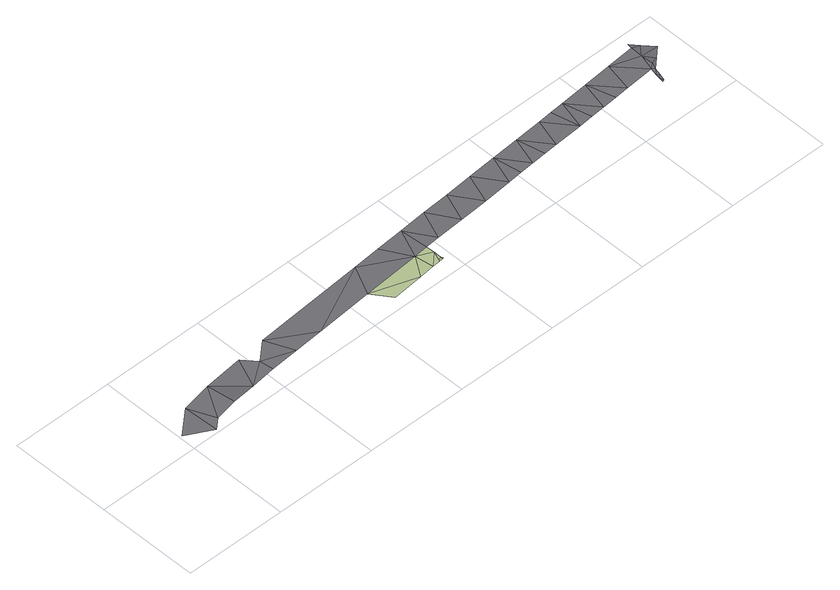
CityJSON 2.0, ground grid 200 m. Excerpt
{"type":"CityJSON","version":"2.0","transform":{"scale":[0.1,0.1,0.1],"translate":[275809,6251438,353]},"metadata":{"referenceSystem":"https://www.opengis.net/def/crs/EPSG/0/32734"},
"CityObjects":{
"terrain1":{"type":"TINRelief","geometry":[{"type":"CompositeSurface","lod":"1","boundaries":[[[0,1,2]],[[0,2,3]],[[3,2,4]],[[5,3,4]],[[6,5,4]],[[7,6,8]],[[3,5,9]],[[6,7,5]],[[7,8,10]]]}]},
"road1":{"type":"Road","attributes":{"highway":"residential","name":"Salmon Street","surface":"asphalt","lanes":0,"width":5.5},"geometry":[{"type":"MultiSurface","lod":"1","boundaries":[[[11,12,13]],[[14,11,13]],[[15,16,17]],[[16,18,17]],[[19,14,20]],[[21,15,17]],[[11,14,19]],[[20,15,19]],[[22,23,24]],[[25,26,27]],[[28,29,30]],[[31,32,33]],[[34,31,35]],[[36,37,38]],[[30,39,28]],[[40,41,42]],[[43,44,45]],[[46,47,36]],[[41,40,0]],[[48,3,49]],[[50,51,52]],[[3,41,0]],[[53,35,33]],[[53,30,35]],[[54,55,50]],[[9,49,3]],[[56,57,58]],[[55,23,22]],[[45,59,46]],[[58,52,56]],[[37,36,47]],[[28,39,25]],[[27,26,60]],[[25,39,26]],[[28,61,29]],[[61,34,35]],[[35,29,61]],[[38,49,9]],[[31,33,35]],[[62,53,22]],[[30,29,35]],[[63,50,55]],[[59,45,44]],[[51,56,52]],[[57,44,43]],[[23,55,54]],[[17,18,42]],[[57,56,44]],[[47,46,59]],[[51,50,63]],[[62,22,24]],[[53,62,30]],[[42,18,40]],[[19,15,21]],[[49,38,37]],[[41,3,48]]]}]}
},
"vertices":[
[4384,571,50],[4651,205,50],[5263,264,50],[5518,663,50],[5568,293,50],[5809,526,50],[5721,308,50],[5806,367,50],[5798,315,50],[5802,686,50],[5824,318,50],
[473,698,86],[5,285,86],[497,6,86],[698,185,86],[1630,328,60],[2115,387,60],[2087,660,60],[2682,433,60],[1070,814,86],[1145,269,86],[1863,911,60],[10186,1593,21],[10056,1031,21],[10339,1054,21],[11205,943,21],[11148,888,21],[11170,804,21],[11239,1082,21],[11301,1209,21],[11190,1123,21],[11445,1635,10],[11312,1784,21],[11292,1682,21],[11627,1433,10],[11288,1445,21],[6652,755,29],[6313,1279,50],[6085,709,50],[11165,987,21],[3249,479,60],[4654,1144,50],[2441,965,60],[8070,870,29],[7973,1413,29],[7787,847,29],[7220,801,29],[6867,1324,29],[5207,1189,50],[5760,1234,50],[9488,985,21],[9079,1503,21],[8921,939,21],[10739,1638,21],[9772,1008,21],[9633,1548,21],[8526,1458,29],[8354,893,29],[8638,916,29],[7420,1369,29],[11130,790,21],[11433,1258,10],[10623,1077,21],[9356,1526,21]
]}
